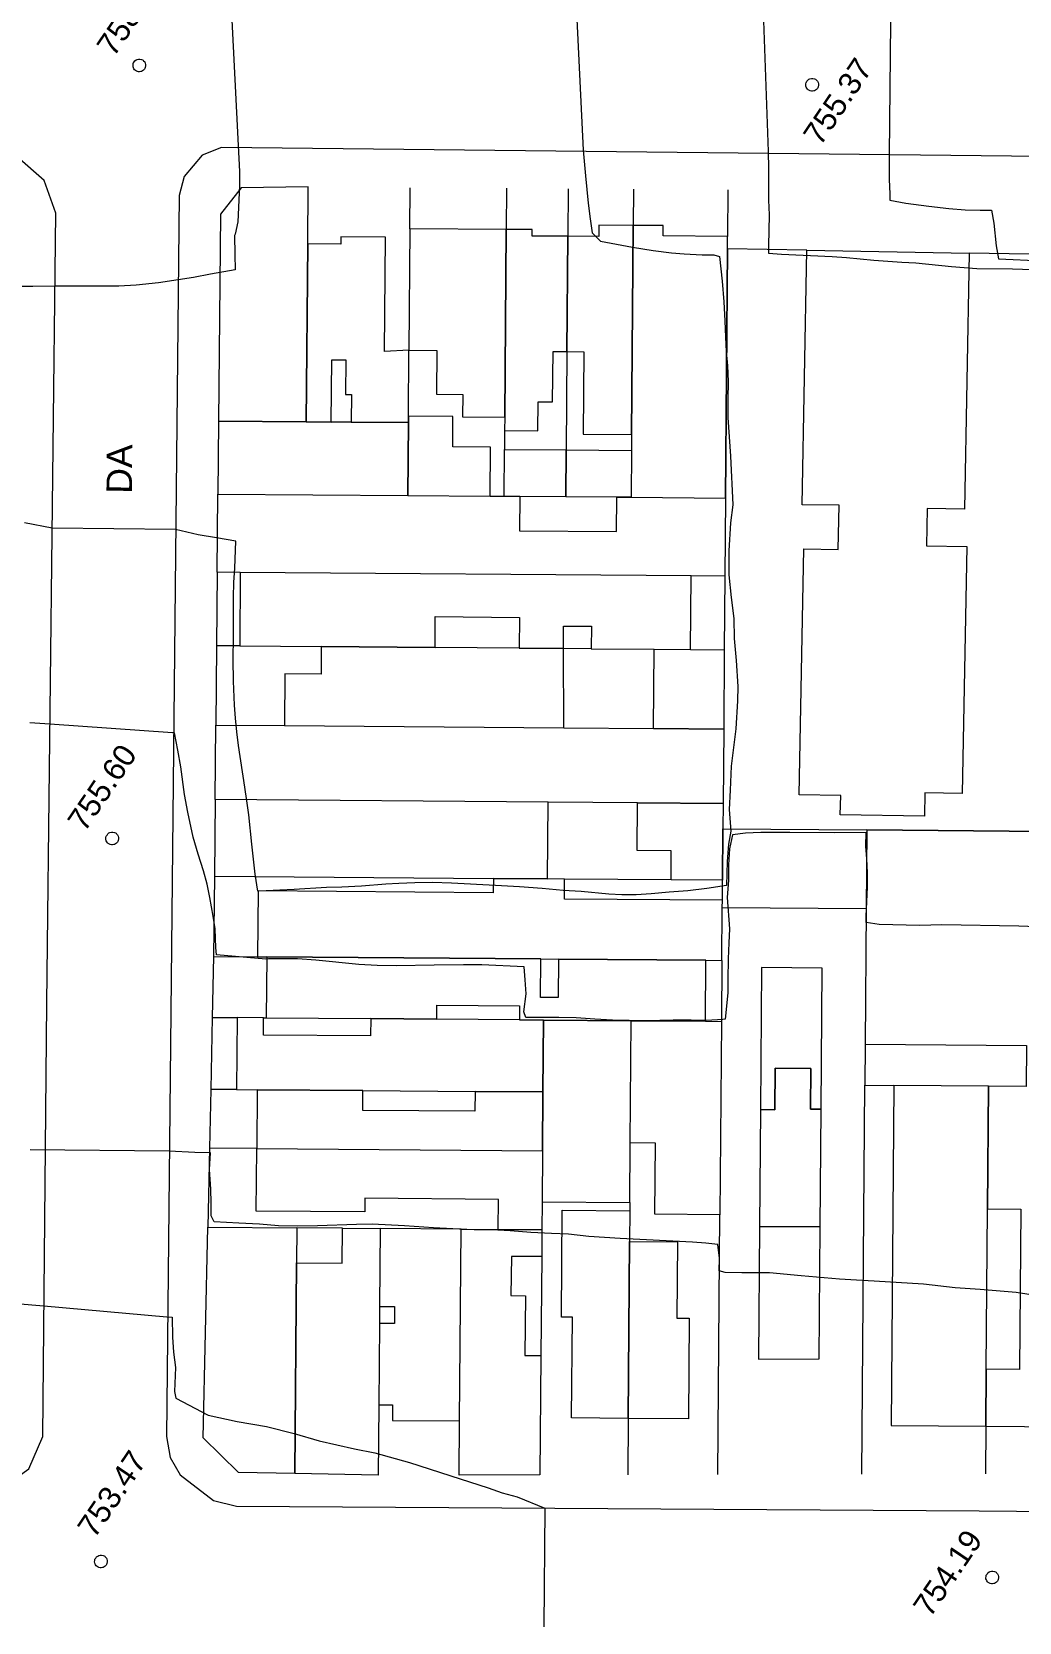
# Model space of a CAD drawing. Header units: metres. Extents: x 325024 to 7190115, y 7391967 to 10157759.
# Drawn here: x 325723 to 325800.7, y 7393486.6 to 7393611.6 of the extents above; entities that cross this region are included whole.
import ezdxf
from ezdxf.enums import TextEntityAlignment as Align

# ---------------------------------------------------------------- set-up
doc = ezdxf.new("R2010")
doc.units = ezdxf.units.M
doc.layers.get('0').update_dxf_attribs({"lineweight": 18})
for name, color, linetype, lineweight in [('100_SIST_VIARIO_MEIO_FIO', 1, 'Continuous', 18), ('160_P_SIMP_ASF_TOP', 7, 'Continuous', 18), ('206_MURO_E_MURO_ARRIMO', 7, 'Continuous', 18), ('214_PROJ_BEIRAL_EDIF', 10, 'Continuous', 18), ('600_CURVA_MESTRA', 14, 'Continuous', 18), ('604_CURVA_INTERM', 7, 'Continuous', 18), ('606_PTO_COTADO', 7, 'Continuous', 18), ('608_PTO_COTADO_INTERVIA', 1, 'Continuous', 18)]:
    doc.layers.add(name, color=color, linetype=linetype, lineweight=lineweight)
doc.styles.add('Style-Arial', font='arial.ttf', dxfattribs={"height": 1.75})

# ---------------------------------------------------------------- blocks, each defined once
blk = doc.blocks.new('SP09')
at = {"color": 0, "linetype": 'Continuous'}
blk.add_lwpolyline([(-0.03, -0.51), (-0.14, -0.49), (-0.24, -0.46), (-0.31, -0.42), (-0.35, -0.39), (-0.42, -0.31), (-0.47, -0.24), (-0.51, -0.15), (-0.52, -0.09), (-0.52, 0.03), (-0.51, 0.11), (-0.48, 0.2), (-0.44, 0.27), (-0.4, 0.33), (-0.32, 0.39), (-0.23, 0.44), (-0.15, 0.48), (-0.1, 0.48), (-0.03, 0.48), (0.08, 0.48), (0.19, 0.44), (0.27, 0.4), (0.35, 0.32), (0.41, 0.23), (0.46, 0.11), (0.48, 0.03), (0.48, -0.03), (0.47, -0.08), (0.44, -0.21), (0.38, -0.3), (0.31, -0.38), (0.23, -0.44), (0.1, -0.49), (0.02, -0.51)], close=True, dxfattribs=at)
blk = doc.blocks.new('SP10')
at = {"color": 0, "linetype": 'Continuous'}
blk.add_lwpolyline([(-0.03, -0.51), (-0.14, -0.49), (-0.24, -0.46), (-0.31, -0.42), (-0.35, -0.39), (-0.42, -0.31), (-0.47, -0.24), (-0.51, -0.15), (-0.52, -0.09), (-0.52, 0.03), (-0.51, 0.11), (-0.48, 0.2), (-0.44, 0.27), (-0.4, 0.33), (-0.32, 0.39), (-0.23, 0.44), (-0.15, 0.48), (-0.1, 0.48), (-0.03, 0.48), (0.08, 0.48), (0.19, 0.44), (0.27, 0.4), (0.35, 0.32), (0.41, 0.23), (0.46, 0.11), (0.48, 0.03), (0.48, -0.03), (0.47, -0.08), (0.44, -0.21), (0.38, -0.3), (0.31, -0.38), (0.23, -0.44), (0.1, -0.49), (0.02, -0.51)], close=True, dxfattribs=at)

msp = doc.modelspace()

# ---------------------------------------------------------------- linework, layer by layer
at = {"layer": '100_SIST_VIARIO_MEIO_FIO'}
msp.add_lwpolyline([(325600.708, 7393498.109), (325667.859, 7393497.159), (325719.834, 7393496.554), (325722.742, 7393498.631), (325723.835, 7393501.179), (325724.146, 7393535.258), (325724.858, 7393597.388), (325723.95, 7393599.942), (325721.821, 7393601.811), (325720.734, 7393602.364), (325686.884, 7393603.162), (325646.596, 7393603.286), (325546.126, 7393604.529), (325516.893, 7393604.865), (325514.142, 7393603.872), (325512.502, 7393601.993), (325511.808, 7393600.12), (325511.413, 7393561.812), (325510.94, 7393505.382), (325511.638, 7393502.261), (325513.497, 7393500.343), (325514.698, 7393499.535), (325524.975, 7393499.148), (325585.572, 7393498.26)], close=True, dxfattribs=at)
msp.add_lwpolyline([(325921.909, 7393600.973), (325843.107, 7393601.392), (325737.89, 7393602.559), (325736.381, 7393601.939), (325734.972, 7393600.273), (325734.563, 7393598.762), (325733.562, 7393501.178), (325733.851, 7393499.52), (325734.647, 7393498.146), (325737.27, 7393496.135), (325739.083, 7393495.69), (325797.511, 7393495.32), (325882.89, 7393494.555)], dxfattribs=at)
at = {"layer": '206_MURO_E_MURO_ARRIMO'}
for p, q in [((325737.559, 7393569.148), (325737.506, 7393563.357)), ((325737.506, 7393563.357), (325737.449, 7393557.12)), ((325737.341, 7393545.227), (325737.283, 7393538.932)), ((325737.283, 7393538.932), (325737.178, 7393534.132)), ((325737.178, 7393534.132), (325737.053, 7393528.469)), ((325737.053, 7393528.469), (325736.951, 7393523.849)), ((325736.951, 7393523.849), (325736.814, 7393517.632))]:
    msp.add_line(p, q, dxfattribs=at)
for points in [[(325752.719, 7393596.152), (325752.744, 7393599.389)], [(325760.326, 7393599.339), (325760.301, 7393596.1)], [(325765.177, 7393599.307), (325765.148, 7393595.563)], [(325770.324, 7393599.273), (325770.302, 7393596.421)], [(325777.749, 7393599.224), (325777.72, 7393595.557)], [(325765.077, 7393586.499), (325765.017, 7393578.768)], [(325760.177, 7393580.278), (325760.166, 7393578.808)], [(325739.336, 7393563.343), (325737.506, 7393563.357)], [(325767.001, 7393563.128), (325764.81, 7393563.145)], [(325773.273, 7393544.951), (325764.894, 7393545.016)], [(325737.283, 7393538.932), (325740.738, 7393538.905)], [(325777.275, 7393538.619), (325777.237, 7393533.816)], [(325737.178, 7393534.132), (325739.133, 7393534.116)], [(325741.21, 7393534.1), (325741.427, 7393534.098)], [(325788.552, 7393532.015), (325788.527, 7393528.792)], [(325788.286, 7393498.204), (325788.527, 7393528.792)], [(325788.527, 7393528.792), (325790.802, 7393528.776)], [(325739.094, 7393528.453), (325737.053, 7393528.469)], [(325740.672, 7393523.82), (325736.951, 7393523.849)], [(325770.027, 7393519.564), (325770.022, 7393518.924)], [(325776.958, 7393498.177), (325777.118, 7393518.603)], [(325747.415, 7393517.547), (325743.823, 7393517.576)], [(325763.097, 7393515.323), (325763.036, 7393507.544)], [(325769.897, 7393502.594), (325769.863, 7393498.161)], [(325798.042, 7393501.973), (325798.013, 7393498.227)]]:
    msp.add_lwpolyline(points, dxfattribs=at)
at = {"layer": '214_PROJ_BEIRAL_EDIF'}
for points in [[(325744.685, 7393594.974), (325744.72, 7393599.442), (325739.447, 7393599.387), (325737.815, 7393597.303), (325737.667, 7393581.026), (325744.576, 7393580.972)], [(325760.186, 7393581.331), (325760.301, 7393596.1), (325752.719, 7393596.152), (325752.647, 7393586.606), (325754.833, 7393586.585), (325754.813, 7393583.154), (325756.89, 7393583.134), (325756.869, 7393581.359)], [(325760.301, 7393596.1), (325760.186, 7393581.331), (325760.177, 7393580.278), (325762.79, 7393580.253), (325762.818, 7393582.555), (325763.958, 7393582.542), (325763.991, 7393586.508), (325765.077, 7393586.499), (325765.148, 7393595.563), (325762.342, 7393595.581), (325762.346, 7393596.086)], [(325770.176, 7393579.975), (325770.302, 7393596.421), (325767.605, 7393596.444), (325767.589, 7393595.548), (325765.148, 7393595.563), (325765.077, 7393586.499), (325766.406, 7393586.488), (325766.358, 7393580.007)], [(325770.302, 7393596.421), (325770.176, 7393579.975), (325770.166, 7393578.727), (325770.138, 7393575.037), (325777.559, 7393574.979), (325777.713, 7393594.584), (325777.72, 7393595.557), (325772.648, 7393595.594), (325772.652, 7393596.401)], [(325748.115, 7393580.945), (325752.604, 7393580.91), (325752.607, 7393581.414), (325752.647, 7393586.606), (325750.725, 7393586.497), (325750.797, 7393595.489), (325747.286, 7393595.515), (325747.278, 7393594.953), (325744.685, 7393594.974), (325744.576, 7393580.972), (325746.543, 7393580.957), (325746.578, 7393585.855), (325747.682, 7393585.843), (325747.662, 7393583.125), (325748.131, 7393583.122)], [(325783.964, 7393594.476), (325796.729, 7393594.247), (325796.366, 7393574.092), (325793.418, 7393574.147), (325793.365, 7393571.221), (325796.544, 7393571.167), (325796.192, 7393551.741), (325793.244, 7393551.796), (325793.207, 7393549.96), (325786.59, 7393550.076), (325786.625, 7393551.588), (325783.366, 7393551.648), (325783.722, 7393570.975), (325786.432, 7393570.924), (325786.5, 7393574.407), (325783.596, 7393574.457)], [(325759.042, 7393575.125), (325759.066, 7393578.986), (325756.095, 7393579.008), (325756.115, 7393581.388), (325752.607, 7393581.414), (325752.604, 7393580.91), (325752.56, 7393575.176)], [(325748.115, 7393580.945), (325746.543, 7393580.957), (325744.576, 7393580.972), (325737.667, 7393581.026), (325737.615, 7393575.294), (325752.56, 7393575.176), (325752.604, 7393580.91)], [(325764.988, 7393575.078), (325761.377, 7393575.106), (325760.137, 7393575.116), (325760.166, 7393578.808), (325765.017, 7393578.768)], [(325770.138, 7393575.037), (325769.006, 7393575.046), (325764.988, 7393575.078), (325765.017, 7393578.768), (325770.166, 7393578.727)], [(325769.006, 7393575.046), (325770.138, 7393575.037), (325777.559, 7393574.979), (325777.511, 7393568.835), (325774.849, 7393568.856), (325739.382, 7393569.134), (325737.559, 7393569.148), (325737.615, 7393575.294), (325752.56, 7393575.176), (325759.042, 7393575.125), (325760.137, 7393575.116), (325761.377, 7393575.106), (325761.354, 7393572.405), (325768.989, 7393572.346)], [(325767.001, 7393563.128), (325771.949, 7393563.09), (325774.803, 7393563.068), (325774.849, 7393568.856), (325739.382, 7393569.134), (325739.336, 7393563.343), (325745.754, 7393563.293), (325754.709, 7393563.224), (325754.727, 7393565.651), (325761.347, 7393565.593), (325761.327, 7393563.172), (325764.81, 7393563.145), (325764.825, 7393564.912), (325767.016, 7393564.899)], [(325764.81, 7393563.145), (325761.327, 7393563.172), (325754.709, 7393563.224), (325745.754, 7393563.293), (325745.736, 7393561.13), (325742.882, 7393561.146), (325742.853, 7393557.078), (325764.844, 7393556.907)], [(325774.803, 7393563.068), (325777.466, 7393563.047), (325777.417, 7393556.81), (325771.902, 7393556.853), (325771.949, 7393563.09)], [(325770.638, 7393551.008), (325763.594, 7393551.064), (325737.396, 7393551.271), (325737.449, 7393557.12), (325742.853, 7393557.078), (325764.844, 7393556.907), (325771.902, 7393556.853), (325777.417, 7393556.81), (325777.371, 7393550.955)], [(325759.3, 7393545.059), (325763.546, 7393545.026), (325763.594, 7393551.064), (325737.396, 7393551.271), (325737.341, 7393545.227)], [(325770.638, 7393551.008), (325777.371, 7393550.955), (325777.356, 7393548.964), (325777.324, 7393544.92), (325773.273, 7393544.951), (325773.289, 7393547.237), (325770.607, 7393547.256)], [(325777.312, 7393543.348), (325777.324, 7393544.92), (325777.356, 7393548.964), (325788.685, 7393548.875), (325788.636, 7393542.67), (325777.307, 7393542.757)], [(325810.181, 7393501.876), (325810.245, 7393510.052), (325810.548, 7393548.703), (325802.685, 7393548.765), (325788.685, 7393548.875), (325788.636, 7393542.67), (325788.552, 7393532.015), (325801.252, 7393531.917), (325801.233, 7393528.703), (325798.249, 7393528.722), (325798.174, 7393519.076), (325800.789, 7393519.057), (325800.689, 7393506.446), (325798.077, 7393506.465), (325798.042, 7393501.973)], [(325764.894, 7393545.016), (325763.546, 7393545.026), (325759.3, 7393545.059), (325759.291, 7393543.94), (325740.775, 7393544.084), (325740.738, 7393538.905), (325741.464, 7393538.899), (325763.03, 7393538.731), (325764.428, 7393538.72), (325776.015, 7393538.629), (325777.275, 7393538.619), (325777.307, 7393542.757), (325777.312, 7393543.348), (325764.886, 7393543.441)], [(325761.348, 7393533.941), (325763.242, 7393533.926), (325770.137, 7393533.872), (325775.978, 7393533.825), (325776.015, 7393538.629), (325764.428, 7393538.72), (325764.403, 7393535.695), (325762.997, 7393535.707), (325763.03, 7393538.731), (325741.464, 7393538.899), (325741.427, 7393534.098), (325749.639, 7393534.033), (325754.836, 7393533.992), (325754.848, 7393535.099), (325761.36, 7393535.041)], [(325785.084, 7393526.91), (325785.171, 7393537.998), (325780.404, 7393538.044), (325780.318, 7393526.883), (325781.439, 7393526.874), (325781.464, 7393530.133), (325784.282, 7393530.118), (325784.26, 7393526.917)], [(325757.853, 7393528.308), (325763.198, 7393528.267), (325763.242, 7393533.926), (325761.348, 7393533.941), (325754.836, 7393533.992), (325749.639, 7393534.033), (325749.625, 7393532.674), (325741.196, 7393532.739), (325741.21, 7393534.1), (325739.133, 7393534.116), (325739.094, 7393528.453), (325740.708, 7393528.441), (325749.028, 7393528.376)], [(325770.063, 7393524.26), (325770.137, 7393533.872), (325763.242, 7393533.926), (325763.198, 7393528.267), (325763.162, 7393523.643), (325763.13, 7393519.622), (325770.027, 7393519.564)], [(325777.237, 7393533.816), (325777.118, 7393518.603), (325771.998, 7393518.646), (325772.042, 7393524.249), (325770.063, 7393524.26), (325770.137, 7393533.872), (325775.978, 7393533.825)], [(325785.084, 7393526.91), (325784.26, 7393526.917), (325784.282, 7393530.118), (325781.464, 7393530.133), (325781.439, 7393526.874), (325780.318, 7393526.883), (325780.248, 7393517.698), (325785.012, 7393517.658)], [(325790.802, 7393528.776), (325790.598, 7393502.032), (325798.042, 7393501.973), (325798.077, 7393506.465), (325798.174, 7393519.076), (325798.249, 7393528.722)], [(325757.853, 7393528.308), (325757.84, 7393526.758), (325749.024, 7393526.821), (325749.028, 7393528.376), (325740.708, 7393528.441), (325740.672, 7393523.82), (325763.162, 7393523.643), (325763.198, 7393528.267)], [(325763.113, 7393517.423), (325759.671, 7393517.45), (325759.693, 7393519.82), (325749.174, 7393519.902), (325749.17, 7393518.829), (325740.634, 7393518.895), (325740.672, 7393523.82), (325763.162, 7393523.643), (325763.13, 7393519.622)], [(325770.022, 7393518.924), (325770.004, 7393516.516), (325769.897, 7393502.594), (325765.452, 7393502.628), (325765.521, 7393510.546), (325764.655, 7393510.553), (325764.717, 7393518.96)], [(325743.801, 7393514.822), (325743.667, 7393498.258), (325739.244, 7393498.349), (325736.449, 7393501.068), (325736.814, 7393517.632), (325743.823, 7393517.576)], [(325743.667, 7393498.258), (325743.801, 7393514.822), (325747.395, 7393514.789), (325747.415, 7393517.547), (325750.385, 7393517.524), (325750.338, 7393511.4), (325750.328, 7393510.066), (325750.279, 7393503.657), (325750.237, 7393498.122)], [(325756.633, 7393502.402), (325756.75, 7393517.473), (325750.385, 7393517.524), (325750.338, 7393511.4), (325751.516, 7393511.387), (325751.504, 7393510.053), (325750.328, 7393510.066), (325750.279, 7393503.657), (325751.354, 7393503.653), (325751.349, 7393502.436)], [(325763.036, 7393507.544), (325762.962, 7393498.144), (325756.599, 7393498.133), (325756.633, 7393502.402), (325756.75, 7393517.473), (325759.671, 7393517.45), (325763.113, 7393517.423), (325763.097, 7393515.323), (325760.71, 7393515.335), (325760.681, 7393512.248), (325761.821, 7393512.236), (325761.782, 7393507.549)], [(325785.012, 7393517.658), (325780.248, 7393517.698), (325780.168, 7393507.25), (325784.931, 7393507.271)], [(325769.897, 7393502.594), (325770.004, 7393516.516), (325773.772, 7393516.487), (325773.727, 7393510.475), (325774.701, 7393510.466), (325774.637, 7393502.557)]]:
    msp.add_lwpolyline(points, close=True, dxfattribs=at)
msp.add_lwpolyline([(325803.04, 7393594.127), (325796.729, 7393594.247), (325796.366, 7393574.092), (325793.418, 7393574.147), (325793.365, 7393571.221), (325796.544, 7393571.167), (325796.192, 7393551.741), (325793.244, 7393551.796), (325793.207, 7393549.96), (325786.59, 7393550.076), (325786.625, 7393551.588), (325783.366, 7393551.648), (325783.722, 7393570.975), (325786.432, 7393570.924), (325786.5, 7393574.407), (325783.596, 7393574.457), (325783.964, 7393594.476), (325777.713, 7393594.584), (325777.559, 7393574.979), (325777.511, 7393568.835), (325777.466, 7393563.047), (325777.417, 7393556.81), (325777.371, 7393550.955), (325777.356, 7393548.964), (325788.685, 7393548.875), (325802.685, 7393548.765)], dxfattribs=at)
at = {"layer": '600_CURVA_MESTRA', "elevation": 755}
for points in [[(325790.548, 7393612.418), (325790.44, 7393601.976), (325790.434, 7393600.055), (325790.502, 7393598.873), (325790.495, 7393598.418), (325791.758, 7393598.177), (325793.57, 7393597.926), (325795.144, 7393597.752), (325796.421, 7393597.658), (325797.594, 7393597.624), (325798.479, 7393597.627), (325798.684, 7393596.594), (325798.858, 7393594.82), (325799.046, 7393593.798), (325802.481, 7393593.641)], [(325803.788, 7393511.978), (325800.443, 7393512.495), (325797.599, 7393512.718), (325795.623, 7393512.857), (325793.144, 7393513.151), (325789.249, 7393513.375), (325787.87, 7393513.474), (325786.537, 7393513.543), (325783.505, 7393513.794), (325781.035, 7393514.035), (325778.857, 7393514.03), (325777.532, 7393514.069), (325777.055, 7393514.188), (325777.082, 7393515.193), (325776.949, 7393516.264), (325776.019, 7393516.378), (325774.976, 7393516.454), (325769.262, 7393516.742), (325766.795, 7393516.894), (325765.2, 7393517.078), (325763.868, 7393517.131), (325762.234, 7393517.223), (325760.621, 7393517.357), (325759.168, 7393517.415), (325757.775, 7393517.429), (325756.63, 7393517.464), (325754.596, 7393517.573), (325752.297, 7393517.728), (325749.757, 7393517.864), (325748.533, 7393517.843), (325745.447, 7393517.735), (325743.891, 7393517.707), (325742.391, 7393517.746), (325740.897, 7393517.873), (325739.275, 7393517.943), (325737.327, 7393518.052), (325737.1, 7393518.512), (325737.097, 7393519.534), (325737.054, 7393520.622), (325736.945, 7393522.176), (325737.031, 7393523.484), (325735.793, 7393523.516), (325733.792, 7393523.607), (325722.849, 7393523.716)]]:
    msp.add_lwpolyline(points, dxfattribs=at)
at = {"layer": '604_CURVA_INTERM', "elevation": 758}
msp.add_lwpolyline([(325738.684, 7393613.097), (325739.201, 7393602.704), (325739.305, 7393600.655), (325739.307, 7393599.554), (325739.175, 7393596.707), (325738.967, 7393595.724), (325738.927, 7393595.63), (325738.945, 7393594.143), (325738.985, 7393592.92), (325737.032, 7393592.589), (325735.693, 7393592.326), (325734.495, 7393592.128), (325732.95, 7393591.916), (325731.194, 7393591.727), (325729.826, 7393591.632), (325724.792, 7393591.632), (325723.051, 7393591.614), (325721.747, 7393591.616)], dxfattribs=at)
at = {"layer": '604_CURVA_INTERM', "flags": 128}
for points, elevation in [([(325765.855, 7393612.653), (325766.356, 7393602.33), (325766.542, 7393600.308), (325766.757, 7393598.168), (325766.913, 7393596.938), (325767.075, 7393595.824), (325767.733, 7393595.183), (325770.247, 7393594.71), (325771.859, 7393594.45), (325773.311, 7393594.274), (325774.315, 7393594.185), (325775.731, 7393594.118), (325776.639, 7393594.102), (325777.084, 7393593.973), (325777.298, 7393592.027), (325777.439, 7393590.42), (325777.51, 7393588.922), (325777.549, 7393587.626), (325777.617, 7393586.516), (325777.719, 7393585.384), (325777.778, 7393584.135), (325777.741, 7393582.746), (325777.74, 7393581.32), (325777.942, 7393578.27), (325778.135, 7393574.441), (325777.945, 7393573.023), (325777.816, 7393570.838), (325777.834, 7393568.941), (325777.996, 7393567.151), (325778.224, 7393565.51), (325778.252, 7393563.931), (325778.401, 7393562.21), (325778.534, 7393560.162), (325778.513, 7393559.028), (325778.365, 7393556.833), (325778.007, 7393553.884), (325777.936, 7393551.999), (325777.843, 7393550.491), (325777.981, 7393548.79), (325777.795, 7393547.759), (325777.69, 7393546.405), (325777.638, 7393544.495), (325776.088, 7393544.273), (325774.602, 7393544.097), (325773.126, 7393543.987), (325771.699, 7393543.844), (325770.525, 7393543.771), (325769.396, 7393543.764), (325768.376, 7393543.828), (325766.214, 7393544.026), (325764.787, 7393544.113), (325763.146, 7393544.26), (325761.341, 7393544.397), (325759.462, 7393544.512), (325755.996, 7393544.677), (325754.496, 7393544.729), (325753.101, 7393544.721), (325751.866, 7393544.665), (325750.842, 7393544.598), (325748.922, 7393544.44), (325747.379, 7393544.375), (325746.175, 7393544.346), (325743.622, 7393544.182), (325742.484, 7393544.144), (325741.416, 7393544.084), (325740.764, 7393544.067), (325740.54, 7393545.392), (325740.276, 7393547.746), (325740.052, 7393550.05), (325739.905, 7393551.153), (325739.734, 7393552.236), (325739.249, 7393555.526), (325739.111, 7393556.587), (325738.992, 7393557.659), (325738.923, 7393558.697), (325738.836, 7393560.581), (325738.806, 7393562.281), (325738.846, 7393564.067), (325738.839, 7393567.19), (325738.862, 7393568.347), (325738.96, 7393569.452), (325739.039, 7393571.598), (325737.499, 7393571.858), (325736.076, 7393572.075), (325734.294, 7393572.507), (325724.574, 7393572.612), (325722.393, 7393573.036)], 757), ([(325780.538, 7393612.514), (325780.912, 7393602.224), (325780.936, 7393600.895), (325780.954, 7393598.393), (325781, 7393597.25), (325780.949, 7393594.806), (325780.955, 7393594.246), (325781.967, 7393594.152), (325785.948, 7393593.963), (325787.079, 7393593.884), (325789.241, 7393593.686), (325791.436, 7393593.537), (325792.537, 7393593.467), (325795.338, 7393593.196), (325797.348, 7393593.041), (325800.146, 7393593.015), (325801.707, 7393592.946)], 756), ([(325802.803, 7393541.221), (325800.65, 7393541.31), (325794.574, 7393541.403), (325792.864, 7393541.357), (325789.653, 7393541.447), (325788.642, 7393541.596), (325788.627, 7393542.065), (325788.689, 7393543.245), (325788.725, 7393544.367), (325788.729, 7393545.491), (325788.685, 7393546.594), (325788.596, 7393547.602), (325788.617, 7393548.663), (325786.111, 7393548.658), (325782.625, 7393548.684), (325780.33, 7393548.666), (325779.14, 7393548.623), (325778.099, 7393548.484), (325777.873, 7393547.391), (325777.784, 7393546.125), (325777.804, 7393544.937), (325777.683, 7393543.566), (325777.866, 7393541.09), (325777.833, 7393540.007), (325777.766, 7393538.732), (325777.742, 7393537.123), (325777.75, 7393536.054), (325777.536, 7393533.995), (325777.34, 7393533.965), (325776.056, 7393533.896), (325774.851, 7393533.917), (325773.449, 7393533.913), (325771.311, 7393533.872), (325768.66, 7393533.921), (325767.288, 7393533.992), (325765.814, 7393534.091), (325764.443, 7393534.121), (325761.849, 7393534.121), (325761.703, 7393534.575), (325761.873, 7393535.992), (325761.805, 7393537.08), (325761.716, 7393538.098), (325758.398, 7393538.258), (325756.955, 7393538.264), (325754.638, 7393538.24), (325751.684, 7393538.185), (325750.155, 7393538.214), (325748.703, 7393538.302), (325745.336, 7393538.643), (325743.894, 7393538.729), (325741.601, 7393538.735), (325741.384, 7393538.72), (325737.517, 7393539.045), (325737.46, 7393539.633), (325737.399, 7393541.086), (325737.258, 7393542.087), (325736.984, 7393543.571), (325736.763, 7393544.605), (325736.483, 7393545.646), (325736.062, 7393546.966), (325735.672, 7393548.312), (325735.248, 7393550.27), (325734.997, 7393551.671), (325734.704, 7393553.841), (325734.466, 7393555.147), (325734.214, 7393556.509), (325734.13, 7393556.515), (325734.032, 7393556.523), (325724.398, 7393557.204), (325722.821, 7393557.311)], 756), ([(325721.735, 7393511.634), (325723.929, 7393511.453), (325733.61, 7393510.589), (325734.03, 7393510.544), (325734.046, 7393508.974), (325734.115, 7393507.812), (325734.271, 7393506.589), (325734.209, 7393504.707), (325734.306, 7393504.195), (325736.844, 7393502.847), (325739.144, 7393502.36), (325741.447, 7393501.967), (325743.63, 7393501.395), (325745.595, 7393500.827), (325748.366, 7393500.21), (325749.977, 7393499.893), (325752.699, 7393499.122), (325756.685, 7393497.851), (325758.89, 7393497.138), (325759.978, 7393496.749), (325761.174, 7393496.419), (325763.355, 7393495.537), (325763.27, 7393486.2)], 754)]:
    msp.add_lwpolyline(points, dxfattribs=dict(at, elevation=elevation))

# ---------------------------------------------------------------- block references
at = {"layer": '606_PTO_COTADO', "rotation": 55.83005668387076}
for p in [(325784.386, 7393607.508, 755.37), (325729.305, 7393548.232, 755.6), (325798.556, 7393490.11, 754.19)]:
    msp.add_blockref('SP09', p, dxfattribs=at)
at = {"layer": '608_PTO_COTADO_INTERVIA', "rotation": 55.83005668387076}
for p in [(325731.44, 7393609.028, 758.24), (325728.421, 7393491.365, 753.46)]:
    msp.add_blockref('SP10', p, dxfattribs=at)

# ---------------------------------------------------------------- texts
at = {"layer": '160_P_SIMP_ASF_TOP', "style": 'Style-Arial'}
msp.add_text('DA', height=2, rotation=89.49428, dxfattribs=at).set_placement((325729.847, 7393575.319), align=Align.MIDDLE_LEFT)
at = {"layer": '606_PTO_COTADO', "style": 'Style-Arial'}
for s, p in [('755.37', (325786.391, 7393606.175, 755.37)), ('755.60', (325728.503, 7393552.214, 755.6)), ('754.19', (325795.041, 7393490.436, 754.19))]:
    msp.add_text(s, height=1.75, rotation=55.83006, dxfattribs=at).set_placement(p, align=Align.MIDDLE_CENTER)
at = {"layer": '608_PTO_COTADO_INTERVIA', "style": 'Style-Arial'}
for s, p in [('758.24', (325730.796, 7393613.177, 758.24)), ('753.47', (325729.28, 7393496.658, 753.46))]:
    msp.add_text(s, height=1.75, rotation=55.83006, dxfattribs=at).set_placement(p, align=Align.MIDDLE_CENTER)

doc.saveas('drawing.dxf')
